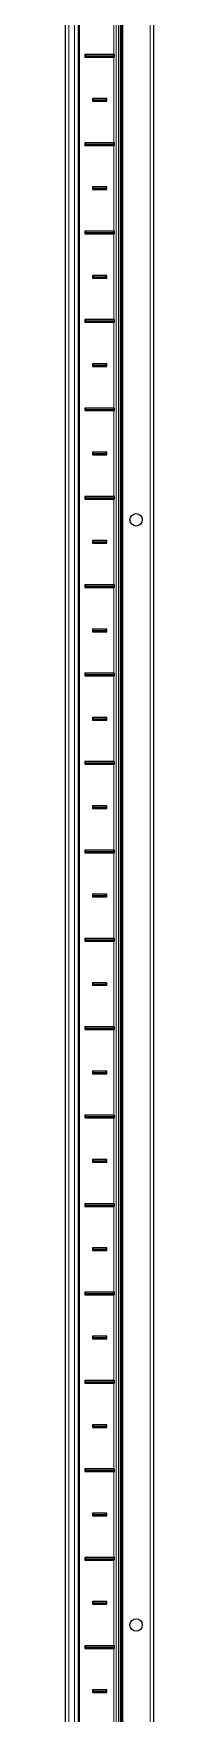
# Model space of a CAD drawing. Header units: millimetres. Extents: x -250 to 5825, y -2247 to 1592.
# Drawn here: x 1362 to 1412, y -319 to 631 of the extents above; entities that cross this region are included whole.
import ezdxf

# ---------------------------------------------------------------- set-up
doc = ezdxf.new("R2010")
doc.units = ezdxf.units.MM

msp = doc.modelspace()

# ---------------------------------------------------------------- linework, layer by layer
at = {"color": 7, "linetype": 'Continuous', "lineweight": 25}
for p, q in [((1362.49, -1006.24), (1362.49, 1092.76)), ((1369.69, 1092.76), (1369.69, -1006.24)), ((1392.36, 1092.76), (1392.36, -1006.24)), ((1392.4, 1092.76), (1392.4, -1006.24)), ((1394.19, 1092.76), (1394.19, -1006.24)), ((1412.19, 1092.76), (1412.19, -1006.24)), ((1389.74, 619.01), (1373.34, 619.01)), ((1373.34, 619.01), (1373.34, 617.51)), ((1374.09, 618.26), (1373.34, 619.01)), ((1374.09, 618.26), (1373.34, 617.51)), ((1373.34, 617.51), (1389.74, 617.51)), ((1374.09, 618.26), (1389.59, 618.26)), ((1389.59, 618.26), (1390.23, 618.9)), ((1389.59, 618.26), (1390.23, 617.61)), ((1390.23, 617.61), (1390.23, 618.9)), ((1385.84, 594.01), (1377.84, 594.01)), ((1377.84, 594.01), (1377.84, 592.51)), ((1378.59, 593.26), (1377.84, 594.01)), ((1378.59, 593.26), (1377.84, 592.51)), ((1377.84, 592.51), (1385.84, 592.51)), ((1378.59, 593.26), (1385.09, 593.26)), ((1385.09, 593.26), (1385.84, 594.01)), ((1385.09, 593.26), (1385.84, 592.51)), ((1385.84, 592.51), (1385.84, 594.01)), ((1389.74, 569.01), (1373.34, 569.01)), ((1373.34, 569.01), (1373.34, 567.51)), ((1374.09, 568.26), (1373.34, 569.01)), ((1374.09, 568.26), (1373.34, 567.51)), ((1373.34, 567.51), (1389.74, 567.51)), ((1374.09, 568.26), (1389.59, 568.26)), ((1389.59, 568.26), (1390.23, 568.9)), ((1389.59, 568.26), (1390.23, 567.61)), ((1390.23, 567.61), (1390.23, 568.9)), ((1385.84, 544.01), (1377.84, 544.01)), ((1377.84, 544.01), (1377.84, 542.51)), ((1378.59, 543.26), (1377.84, 544.01)), ((1378.59, 543.26), (1377.84, 542.51)), ((1377.84, 542.51), (1385.84, 542.51)), ((1378.59, 543.26), (1385.09, 543.26)), ((1385.09, 543.26), (1385.84, 544.01)), ((1385.09, 543.26), (1385.84, 542.51)), ((1385.84, 542.51), (1385.84, 544.01)), ((1389.74, 519.01), (1373.34, 519.01)), ((1373.34, 519.01), (1373.34, 517.51)), ((1374.09, 518.26), (1373.34, 519.01)), ((1374.09, 518.26), (1373.34, 517.51)), ((1373.34, 517.51), (1389.74, 517.51)), ((1374.09, 518.26), (1389.59, 518.26)), ((1389.59, 518.26), (1390.23, 518.9)), ((1389.59, 518.26), (1390.23, 517.61)), ((1390.23, 517.61), (1390.23, 518.9)), ((1385.84, 494.01), (1377.84, 494.01)), ((1377.84, 494.01), (1377.84, 492.51)), ((1378.59, 493.26), (1377.84, 494.01)), ((1385.09, 493.26), (1385.84, 494.01)), ((1385.84, 492.51), (1385.84, 494.01)), ((1378.59, 493.26), (1377.84, 492.51)), ((1377.84, 492.51), (1385.84, 492.51)), ((1378.59, 493.26), (1385.09, 493.26)), ((1385.09, 493.26), (1385.84, 492.51)), ((1389.74, 469.01), (1373.34, 469.01)), ((1373.34, 469.01), (1373.34, 467.51)), ((1374.09, 468.26), (1373.34, 469.01)), ((1374.09, 468.26), (1373.34, 467.51)), ((1373.34, 467.51), (1389.74, 467.51)), ((1374.09, 468.26), (1389.59, 468.26)), ((1389.59, 468.26), (1390.23, 468.9)), ((1389.59, 468.26), (1390.23, 467.61)), ((1390.23, 467.61), (1390.23, 468.9)), ((1385.84, 444.01), (1377.84, 444.01)), ((1377.84, 444.01), (1377.84, 442.51)), ((1378.59, 443.26), (1377.84, 444.01)), ((1378.59, 443.26), (1377.84, 442.51)), ((1377.84, 442.51), (1385.84, 442.51)), ((1378.59, 443.26), (1385.09, 443.26)), ((1385.09, 443.26), (1385.84, 444.01)), ((1385.09, 443.26), (1385.84, 442.51)), ((1385.84, 442.51), (1385.84, 444.01)), ((1389.74, 419.01), (1373.34, 419.01)), ((1373.34, 419.01), (1373.34, 417.51)), ((1374.09, 418.26), (1373.34, 419.01)), ((1374.09, 418.26), (1373.34, 417.51)), ((1374.09, 418.26), (1389.59, 418.26)), ((1389.59, 418.26), (1390.23, 418.9)), ((1389.59, 418.26), (1390.23, 417.61)), ((1390.23, 417.61), (1390.23, 418.9)), ((1373.34, 417.51), (1389.74, 417.51)), ((1385.84, 394.01), (1377.84, 394.01)), ((1377.84, 394.01), (1377.84, 392.51)), ((1378.59, 393.26), (1377.84, 394.01)), ((1378.59, 393.26), (1377.84, 392.51)), ((1377.84, 392.51), (1385.84, 392.51)), ((1378.59, 393.26), (1385.09, 393.26)), ((1385.09, 393.26), (1385.84, 394.01)), ((1385.09, 393.26), (1385.84, 392.51)), ((1385.84, 392.51), (1385.84, 394.01)), ((1389.74, 369.01), (1373.34, 369.01)), ((1373.34, 369.01), (1373.34, 367.51)), ((1374.09, 368.26), (1373.34, 369.01)), ((1374.09, 368.26), (1373.34, 367.51)), ((1373.34, 367.51), (1389.74, 367.51)), ((1374.09, 368.26), (1389.59, 368.26)), ((1389.59, 368.26), (1390.23, 368.9)), ((1389.59, 368.26), (1390.23, 367.61)), ((1390.23, 367.61), (1390.23, 368.9)), ((1385.84, 344.01), (1377.84, 344.01)), ((1377.84, 344.01), (1377.84, 342.51)), ((1378.59, 343.26), (1377.84, 344.01)), ((1378.59, 343.26), (1377.84, 342.51)), ((1377.84, 342.51), (1385.84, 342.51)), ((1378.59, 343.26), (1385.09, 343.26)), ((1385.09, 343.26), (1385.84, 344.01)), ((1385.09, 343.26), (1385.84, 342.51)), ((1385.84, 342.51), (1385.84, 344.01)), ((1389.74, 319.01), (1373.34, 319.01)), ((1373.34, 319.01), (1373.34, 317.51)), ((1374.09, 318.26), (1373.34, 319.01)), ((1374.09, 318.26), (1373.34, 317.51)), ((1373.34, 317.51), (1389.74, 317.51)), ((1374.09, 318.26), (1389.59, 318.26)), ((1389.59, 318.26), (1390.23, 318.9)), ((1389.59, 318.26), (1390.23, 317.61)), ((1390.23, 317.61), (1390.23, 318.9)), ((1385.84, 294.01), (1377.84, 294.01)), ((1377.84, 294.01), (1377.84, 292.51)), ((1378.59, 293.26), (1377.84, 294.01)), ((1378.59, 293.26), (1377.84, 292.51)), ((1377.84, 292.51), (1385.84, 292.51)), ((1378.59, 293.26), (1385.09, 293.26)), ((1385.09, 293.26), (1385.84, 294.01)), ((1385.09, 293.26), (1385.84, 292.51)), ((1385.84, 292.51), (1385.84, 294.01)), ((1389.74, 269.01), (1373.34, 269.01)), ((1373.34, 269.01), (1373.34, 267.51)), ((1374.09, 268.26), (1373.34, 269.01)), ((1374.09, 268.26), (1373.34, 267.51)), ((1373.34, 267.51), (1389.74, 267.51)), ((1374.09, 268.26), (1389.59, 268.26)), ((1389.59, 268.26), (1390.23, 268.9)), ((1389.59, 268.26), (1390.23, 267.61)), ((1390.23, 267.61), (1390.23, 268.9)), ((1385.84, 244.01), (1377.84, 244.01)), ((1377.84, 244.01), (1377.84, 242.51)), ((1378.59, 243.26), (1377.84, 244.01)), ((1378.59, 243.26), (1377.84, 242.51)), ((1377.84, 242.51), (1385.84, 242.51)), ((1378.59, 243.26), (1385.09, 243.26)), ((1385.09, 243.26), (1385.84, 244.01)), ((1385.09, 243.26), (1385.84, 242.51)), ((1385.84, 242.51), (1385.84, 244.01)), ((1389.74, 219.01), (1373.34, 219.01)), ((1373.34, 219.01), (1373.34, 217.51)), ((1374.09, 218.26), (1373.34, 219.01)), ((1389.59, 218.26), (1390.23, 218.9)), ((1390.23, 217.61), (1390.23, 218.9)), ((1374.09, 218.26), (1373.34, 217.51)), ((1373.34, 217.51), (1389.74, 217.51)), ((1374.09, 218.26), (1389.59, 218.26)), ((1389.59, 218.26), (1390.23, 217.61)), ((1385.84, 194.01), (1377.84, 194.01)), ((1377.84, 194.01), (1377.84, 192.51)), ((1378.59, 193.26), (1377.84, 194.01)), ((1378.59, 193.26), (1377.84, 192.51)), ((1377.84, 192.51), (1385.84, 192.51)), ((1378.59, 193.26), (1385.09, 193.26)), ((1385.09, 193.26), (1385.84, 194.01)), ((1385.09, 193.26), (1385.84, 192.51)), ((1385.84, 192.51), (1385.84, 194.01)), ((1389.74, 169.01), (1373.34, 169.01)), ((1373.34, 169.01), (1373.34, 167.51)), ((1374.09, 168.26), (1373.34, 169.01)), ((1374.09, 168.26), (1373.34, 167.51)), ((1373.34, 167.51), (1389.74, 167.51)), ((1374.09, 168.26), (1389.59, 168.26)), ((1389.59, 168.26), (1390.23, 168.9)), ((1389.59, 168.26), (1390.23, 167.61)), ((1390.23, 167.61), (1390.23, 168.9)), ((1385.84, 144.01), (1377.84, 144.01)), ((1377.84, 144.01), (1377.84, 142.51)), ((1378.59, 143.26), (1377.84, 144.01)), ((1378.59, 143.26), (1377.84, 142.51)), ((1377.84, 142.51), (1385.84, 142.51)), ((1378.59, 143.26), (1385.09, 143.26)), ((1385.09, 143.26), (1385.84, 144.01)), ((1385.09, 143.26), (1385.84, 142.51)), ((1385.84, 142.51), (1385.84, 144.01)), ((1389.74, 119.01), (1373.34, 119.01)), ((1373.34, 119.01), (1373.34, 117.51)), ((1374.09, 118.26), (1373.34, 119.01)), ((1374.09, 118.26), (1373.34, 117.51)), ((1373.34, 117.51), (1389.74, 117.51)), ((1374.09, 118.26), (1389.59, 118.26)), ((1389.59, 118.26), (1390.23, 118.9)), ((1389.59, 118.26), (1390.23, 117.61)), ((1390.23, 117.61), (1390.23, 118.9)), ((1385.84, 94.01), (1377.84, 94.01)), ((1377.84, 94.01), (1377.84, 92.51)), ((1378.59, 93.26), (1377.84, 94.01)), ((1378.59, 93.26), (1377.84, 92.51)), ((1377.84, 92.51), (1385.84, 92.51)), ((1378.59, 93.26), (1385.09, 93.26)), ((1385.09, 93.26), (1385.84, 94.01)), ((1385.09, 93.26), (1385.84, 92.51)), ((1385.84, 92.51), (1385.84, 94.01)), ((1389.74, 69.01), (1373.34, 69.01)), ((1373.34, 69.01), (1373.34, 67.51)), ((1374.09, 68.26), (1373.34, 69.01)), ((1374.09, 68.26), (1373.34, 67.51)), ((1373.34, 67.51), (1389.74, 67.51)), ((1374.09, 68.26), (1389.59, 68.26)), ((1389.59, 68.26), (1390.23, 68.9)), ((1389.59, 68.26), (1390.23, 67.61)), ((1390.23, 67.61), (1390.23, 68.9)), ((1385.84, 44.01), (1377.84, 44.01)), ((1377.84, 44.01), (1377.84, 42.51)), ((1378.59, 43.26), (1377.84, 44.01)), ((1378.59, 43.26), (1377.84, 42.51)), ((1377.84, 42.51), (1385.84, 42.51)), ((1378.59, 43.26), (1385.09, 43.26)), ((1385.09, 43.26), (1385.84, 44.01)), ((1385.09, 43.26), (1385.84, 42.51)), ((1385.84, 42.51), (1385.84, 44.01)), ((1389.74, 19.01), (1373.34, 19.01)), ((1373.34, 19.01), (1373.34, 17.51)), ((1374.09, 18.26), (1373.34, 19.01)), ((1374.09, 18.26), (1373.34, 17.51)), ((1373.34, 17.51), (1389.74, 17.51)), ((1374.09, 18.26), (1389.59, 18.26)), ((1389.59, 18.26), (1390.23, 18.9)), ((1389.59, 18.26), (1390.23, 17.61)), ((1390.23, 17.61), (1390.23, 18.9)), ((1385.84, -5.99), (1377.84, -5.99)), ((1377.84, -5.99), (1377.84, -7.49)), ((1378.59, -6.74), (1377.84, -5.99)), ((1378.59, -6.74), (1377.84, -7.49)), ((1377.84, -7.49), (1385.84, -7.49)), ((1378.59, -6.74), (1385.09, -6.74)), ((1385.09, -6.74), (1385.84, -5.99)), ((1385.09, -6.74), (1385.84, -7.49)), ((1385.84, -7.49), (1385.84, -5.99)), ((1389.74, -30.99), (1373.34, -30.99)), ((1373.34, -30.99), (1373.34, -32.49)), ((1374.09, -31.74), (1373.34, -30.99)), ((1374.09, -31.74), (1373.34, -32.49)), ((1373.34, -32.49), (1389.74, -32.49)), ((1374.09, -31.74), (1389.59, -31.74)), ((1389.59, -31.74), (1390.23, -31.1)), ((1389.59, -31.74), (1390.23, -32.39)), ((1390.23, -32.39), (1390.23, -31.1)), ((1385.84, -55.99), (1377.84, -55.99)), ((1377.84, -55.99), (1377.84, -57.49)), ((1378.59, -56.74), (1377.84, -55.99)), ((1378.59, -56.74), (1377.84, -57.49)), ((1378.59, -56.74), (1385.09, -56.74)), ((1385.09, -56.74), (1385.84, -55.99)), ((1385.09, -56.74), (1385.84, -57.49)), ((1385.84, -57.49), (1385.84, -55.99)), ((1377.84, -57.49), (1385.84, -57.49)), ((1389.74, -80.99), (1373.34, -80.99)), ((1373.34, -80.99), (1373.34, -82.49)), ((1374.09, -81.74), (1373.34, -80.99)), ((1374.09, -81.74), (1373.34, -82.49)), ((1373.34, -82.49), (1389.74, -82.49)), ((1374.09, -81.74), (1389.59, -81.74)), ((1389.59, -81.74), (1390.23, -81.1)), ((1389.59, -81.74), (1390.23, -82.39)), ((1390.23, -82.39), (1390.23, -81.1)), ((1385.84, -105.99), (1377.84, -105.99)), ((1377.84, -105.99), (1377.84, -107.49)), ((1378.59, -106.74), (1377.84, -105.99)), ((1378.59, -106.74), (1377.84, -107.49)), ((1377.84, -107.49), (1385.84, -107.49)), ((1378.59, -106.74), (1385.09, -106.74)), ((1385.09, -106.74), (1385.84, -105.99)), ((1385.09, -106.74), (1385.84, -107.49)), ((1385.84, -107.49), (1385.84, -105.99)), ((1389.74, -130.99), (1373.34, -130.99)), ((1373.34, -130.99), (1373.34, -132.49)), ((1374.09, -131.74), (1373.34, -130.99)), ((1374.09, -131.74), (1373.34, -132.49)), ((1373.34, -132.49), (1389.74, -132.49)), ((1374.09, -131.74), (1389.59, -131.74)), ((1389.59, -131.74), (1390.23, -131.1)), ((1389.59, -131.74), (1390.23, -132.39)), ((1390.23, -132.39), (1390.23, -131.1)), ((1385.84, -155.99), (1377.84, -155.99)), ((1377.84, -155.99), (1377.84, -157.49)), ((1378.59, -156.74), (1377.84, -155.99)), ((1378.59, -156.74), (1377.84, -157.49)), ((1377.84, -157.49), (1385.84, -157.49)), ((1378.59, -156.74), (1385.09, -156.74)), ((1385.09, -156.74), (1385.84, -155.99)), ((1385.09, -156.74), (1385.84, -157.49)), ((1385.84, -157.49), (1385.84, -155.99)), ((1389.74, -180.99), (1373.34, -180.99)), ((1373.34, -180.99), (1373.34, -182.49)), ((1374.09, -181.74), (1373.34, -180.99)), ((1374.09, -181.74), (1373.34, -182.49)), ((1373.34, -182.49), (1389.74, -182.49)), ((1374.09, -181.74), (1389.59, -181.74)), ((1389.59, -181.74), (1390.23, -181.1)), ((1389.59, -181.74), (1390.23, -182.39)), ((1390.23, -182.39), (1390.23, -181.1)), ((1385.84, -205.99), (1377.84, -205.99)), ((1377.84, -205.99), (1377.84, -207.49)), ((1378.59, -206.74), (1377.84, -205.99)), ((1378.59, -206.74), (1377.84, -207.49)), ((1377.84, -207.49), (1385.84, -207.49)), ((1378.59, -206.74), (1385.09, -206.74)), ((1385.09, -206.74), (1385.84, -205.99)), ((1385.09, -206.74), (1385.84, -207.49)), ((1385.84, -207.49), (1385.84, -205.99)), ((1389.74, -230.99), (1373.34, -230.99)), ((1373.34, -230.99), (1373.34, -232.49)), ((1374.09, -231.74), (1373.34, -230.99)), ((1374.09, -231.74), (1373.34, -232.49)), ((1373.34, -232.49), (1389.74, -232.49)), ((1374.09, -231.74), (1389.59, -231.74)), ((1389.59, -231.74), (1390.23, -231.1)), ((1389.59, -231.74), (1390.23, -232.39)), ((1390.23, -232.39), (1390.23, -231.1)), ((1385.84, -255.99), (1377.84, -255.99)), ((1377.84, -255.99), (1377.84, -257.49)), ((1378.59, -256.74), (1377.84, -255.99)), ((1385.09, -256.74), (1385.84, -255.99)), ((1385.84, -257.49), (1385.84, -255.99)), ((1378.59, -256.74), (1377.84, -257.49)), ((1377.84, -257.49), (1385.84, -257.49)), ((1378.59, -256.74), (1385.09, -256.74)), ((1385.09, -256.74), (1385.84, -257.49)), ((1389.74, -280.99), (1373.34, -280.99)), ((1373.34, -280.99), (1373.34, -282.49)), ((1374.09, -281.74), (1373.34, -280.99)), ((1374.09, -281.74), (1373.34, -282.49)), ((1373.34, -282.49), (1389.74, -282.49)), ((1374.09, -281.74), (1389.59, -281.74)), ((1389.59, -281.74), (1390.23, -281.1)), ((1389.59, -281.74), (1390.23, -282.39)), ((1390.23, -282.39), (1390.23, -281.1)), ((1385.84, -305.99), (1377.84, -305.99)), ((1377.84, -305.99), (1377.84, -307.49)), ((1378.59, -306.74), (1377.84, -305.99)), ((1378.59, -306.74), (1377.84, -307.49)), ((1377.84, -307.49), (1385.84, -307.49)), ((1378.59, -306.74), (1385.09, -306.74)), ((1385.09, -306.74), (1385.84, -305.99)), ((1385.09, -306.74), (1385.84, -307.49)), ((1385.84, -307.49), (1385.84, -305.99))]:
    msp.add_line(p, q, dxfattribs=at)
at = {"color": 8, "linetype": 'Continuous', "lineweight": 18}
for p, q in [((1364.49, 1092.76), (1364.49, -1006.24)), ((1367.69, -1006.24), (1367.69, 1092.76)), ((1370.34, 1092.76), (1370.34, -1006.24)), ((1391.16, 1092.76), (1391.16, -1006.24)), ((1393.6, -1006.24), (1393.6, 1092.76)), ((1394.84, 1092.76), (1394.84, -1006.24)), ((1410.19, -1006.24), (1410.19, 1092.76)), ((1389.74, 619.01), (1389.74, 667.51)), ((1389.74, 569.01), (1389.74, 617.51)), ((1389.74, 519.01), (1389.74, 567.51)), ((1389.74, 469.01), (1389.74, 517.51)), ((1389.74, 419.01), (1389.74, 467.51)), ((1389.74, 369.01), (1389.74, 417.51)), ((1389.74, 319.01), (1389.74, 367.51)), ((1389.74, 269.01), (1389.74, 317.51)), ((1389.74, 219.01), (1389.74, 267.51)), ((1389.74, 169.01), (1389.74, 217.51)), ((1389.74, 119.01), (1389.74, 167.51)), ((1389.74, 69.01), (1389.74, 117.51)), ((1389.74, 19.01), (1389.74, 67.51)), ((1389.74, -30.99), (1389.74, 17.51)), ((1389.74, -80.99), (1389.74, -32.49)), ((1389.74, -130.99), (1389.74, -82.49)), ((1389.74, -180.99), (1389.74, -132.49)), ((1389.74, -230.99), (1389.74, -182.49)), ((1389.74, -280.99), (1389.74, -232.49)), ((1389.74, -330.99), (1389.74, -282.49))]:
    msp.add_line(p, q, dxfattribs=at)
at = {"color": 7, "linetype": 'Continuous', "lineweight": 25}
for centre in [(1402.34, 355.76), (1402.34, -269.24)]:
    msp.add_circle(centre, 3.5, dxfattribs=at)
for centre, start_param, end_param in [((1389.74, 615.54), 6.034916, 6.283185), ((1389.74, 620.97), 3.141593, 3.389862), ((1389.74, 565.54), 6.034916, 6.283185), ((1389.74, 570.97), 3.141593, 3.389862), ((1389.74, 515.54), 6.034916, 6.283185), ((1389.74, 520.97), 3.141593, 3.389862), ((1389.74, 465.54), 6.034916, 6.283185), ((1389.74, 470.97), 3.141593, 3.389862), ((1389.74, 415.54), 6.034916, 6.283185), ((1389.74, 420.97), 3.141593, 3.389862), ((1389.74, 365.54), 6.034916, 6.283185), ((1389.74, 370.97), 3.141593, 3.389862), ((1389.74, 315.54), 6.034916, 6.283185), ((1389.74, 320.97), 3.141593, 3.389862), ((1389.74, 265.54), 6.034916, 6.283185), ((1389.74, 270.97), 3.141593, 3.389862), ((1389.74, 215.54), 6.034916, 6.283185), ((1389.74, 220.97), 3.141593, 3.389862), ((1389.74, 165.54), 6.034916, 6.283185), ((1389.74, 170.97), 3.141593, 3.389862), ((1389.74, 115.54), 6.034916, 6.283185), ((1389.74, 120.97), 3.141593, 3.389862), ((1389.74, 65.54), 6.034916, 6.283185), ((1389.74, 70.97), 3.141593, 3.389862), ((1389.74, 15.54), 6.034916, 6.283185), ((1389.74, 20.97), 3.141593, 3.389862), ((1389.74, -34.46), 6.034916, 6.283185), ((1389.74, -29.03), 3.141593, 3.389862), ((1389.74, -84.46), 6.034916, 6.283185), ((1389.74, -79.03), 3.141593, 3.389862), ((1389.74, -134.46), 6.034916, 6.283185), ((1389.74, -129.03), 3.141593, 3.389862), ((1389.74, -184.46), 6.034916, 6.283185), ((1389.74, -179.03), 3.141593, 3.389862), ((1389.74, -234.46), 6.034916, 6.283185), ((1389.74, -229.03), 3.141593, 3.389862), ((1389.74, -284.46), 6.034916, 6.283185), ((1389.74, -279.03), 3.141593, 3.389862)]:
    msp.add_ellipse(centre, major_axis=(0, 3.46), ratio=0.57735, start_param=start_param, end_param=end_param, dxfattribs=at)

doc.saveas('drawing.dxf')
